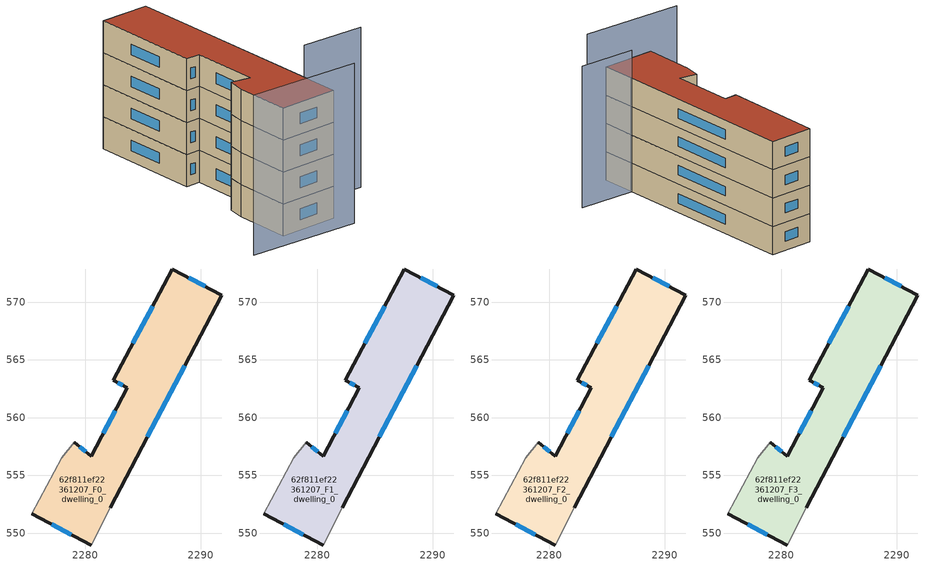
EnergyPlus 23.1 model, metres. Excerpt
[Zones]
62f811ef22361207_F0_dwelling_0
 floor ground (EU_floor_Construction): 2291.78,570.59 2282.17,552.21 2280.5,548.99 2275.38,551.7 2277.96,556.53 2279.05,557.86 2280.5,556.67 2283.63,562.57 2282.41,563.22 2287.51,572.85 z0
 wall outside (EU_wall_Construction): 2282.17,552.21 2291.78,570.59 2287.51,572.85 2282.41,563.22 2283.63,562.57 2280.5,556.67 2279.05,557.86 / 2275.38,551.7 2280.5,548.99 z0:3
 wall adiabatic (EU_wall_Construction): 2280.5,548.99 2282.17,552.21 / 2279.05,557.86 2277.96,556.53 2275.38,551.7 z0:3
 window (EU_Window_Construction): 2280.02,557.07 2279.53,557.47 / 2282.59,560.61 2281.54,558.64 / 2282.82,563.01 2283.22,562.79 / 2285.81,569.64 2284.11,566.43 / 2290.36,571.35 2288.93,572.1 / 2285.37,558.34 2288.58,564.47 / 2277.09,550.79 2278.79,549.89 z1:2
62f811ef22361207_F1_dwelling_0
 floor to 62f811ef22361207_F0_dwelling_0 (EU_floor_Construction): 2291.78,570.59 2282.17,552.21 2280.5,548.99 2275.38,551.7 2277.96,556.53 2279.05,557.86 2280.5,556.67 2283.63,562.57 2282.41,563.22 2287.51,572.85 z3
 wall outside (EU_wall_Construction): 2282.17,552.21 2291.78,570.59 2287.51,572.85 2282.41,563.22 2283.63,562.57 2280.5,556.67 2279.05,557.86 / 2275.38,551.7 2280.5,548.99 z3:6
 wall adiabatic (EU_wall_Construction): 2280.5,548.99 2282.17,552.21 / 2279.05,557.86 2277.96,556.53 2275.38,551.7 z3:6
 window (EU_Window_Construction): 2280.02,557.07 2279.53,557.47 / 2282.59,560.61 2281.54,558.64 / 2282.82,563.01 2283.22,562.79 / 2285.81,569.64 2284.11,566.43 / 2290.36,571.35 2288.93,572.1 / 2285.37,558.34 2288.58,564.47 / 2277.09,550.79 2278.79,549.89 z4:5
62f811ef22361207_F2_dwelling_0
 floor to 62f811ef22361207_F1_dwelling_0 (EU_floor_Construction): 2291.78,570.59 2282.17,552.21 2280.5,548.99 2275.38,551.7 2277.96,556.53 2279.05,557.86 2280.5,556.67 2283.63,562.57 2282.41,563.22 2287.51,572.85 z6
 wall outside (EU_wall_Construction): 2282.17,552.21 2291.78,570.59 2287.51,572.85 2282.41,563.22 2283.63,562.57 2280.5,556.67 2279.05,557.86 / 2275.38,551.7 2280.5,548.99 z6:9
 wall adiabatic (EU_wall_Construction): 2280.5,548.99 2282.17,552.21 / 2279.05,557.86 2277.96,556.53 2275.38,551.7 z6:9
 window (EU_Window_Construction): 2280.02,557.07 2279.53,557.47 / 2282.59,560.61 2281.54,558.64 / 2282.82,563.01 2283.22,562.79 / 2285.81,569.64 2284.11,566.43 / 2290.36,571.35 2288.93,572.1 / 2285.37,558.34 2288.58,564.47 / 2277.09,550.79 2278.79,549.89 z7:8
62f811ef22361207_F3_dwelling_0
 floor to 62f811ef22361207_F2_dwelling_0 (EU_floor_Construction): 2291.78,570.59 2282.17,552.21 2280.5,548.99 2275.38,551.7 2277.96,556.53 2279.05,557.86 2280.5,556.67 2283.63,562.57 2282.41,563.22 2287.51,572.85 z9
 wall outside (EU_wall_Construction): 2282.17,552.21 2291.78,570.59 2287.51,572.85 2282.41,563.22 2283.63,562.57 2280.5,556.67 2279.05,557.86 / 2275.38,551.7 2280.5,548.99 z9:12
 wall adiabatic (EU_wall_Construction): 2280.5,548.99 2282.17,552.21 / 2279.05,557.86 2277.96,556.53 2275.38,551.7 z9:12
 window (EU_Window_Construction): 2280.02,557.07 2279.53,557.47 / 2282.59,560.61 2281.54,558.64 / 2282.82,563.01 2283.22,562.79 / 2285.81,569.64 2284.11,566.43 / 2290.36,571.35 2288.93,572.1 / 2285.37,558.34 2288.58,564.47 / 2277.09,550.79 2278.79,549.89 z10:11
 roof outside (EU_roof_Construction): 2282.17,552.21 2291.78,570.59 2287.51,572.85 2282.41,563.22 2283.63,562.57 2280.5,556.67 2279.05,557.86 2277.96,556.53 2275.38,551.7 2280.5,548.99 z12
shading: 2282.24,552.34 2287.6,549.21 / 2270.66,552.61 2280.16,546.95 z0:15
[Building]
EU S2 Campaign: North Axis=0; Terrain=City; Solar Distribution=FullExterior
[Site:Location]
Bologna: Latitude=44.5; Longitude=11.25; Time Zone=1; Elevation=37
[SizingPeriod:WeatherFileDays]
AnnualSizingPeriod: Begin Month=1; Begin Day of Month=1; End Month=12; End Day of Month=31; Day of Week for Start Day=Monday; Use Weather File Daylight Saving Period=No; Use Weather File Rain and Snow Indicators=No
[MATERIAL]
EU_InternalMass_Material: Roughness=MediumRough; Thickness=0.1; Conductivity=1; Density=1800; Specific Heat=900; Thermal Absorptance=0.9; Solar Absorptance=0.7; Visible Absorptance=0.7
[MATERIAL:NOMASS] Roughness=MediumRough; Thermal Absorptance=0.9; Solar Absorptance=0.7; Visible Absorptance=0.7
Name | Thermal Resistance
EU_wall_NoMass | 0.937881
EU_roof_NoMass | 0.548572
EU_floor_NoMass | 0.71348
[WINDOWMATERIAL:SIMPLEGLAZINGSYSTEM]
EU_Window_SimpleGlazing: UFactor=4.25633; Solar Heat Gain Coefficient=0.85; Visible Transmittance=0.85
[CONSTRUCTION]
EU_wall_Construction: EU_wall_NoMass
EU_roof_Construction: EU_roof_NoMass
EU_floor_Construction: EU_floor_NoMass
EU_Window_Construction: EU_Window_SimpleGlazing
EU_InternalMass_Construction: EU_InternalMass_Material
[ZONE] Type=1; Multiplier=1; Ceiling Height=autocalculate; Volume=347.396; Floor Area=autocalculate; Part of Total Floor Area=Yes
62f811ef22361207_F0_dwelling_0; 62f811ef22361207_F1_dwelling_0; 62f811ef22361207_F2_dwelling_0; 62f811ef22361207_F3_dwelling_0
[INTERNALMASS] Construction=EU_InternalMass_Construction; Surface Area=115.799
Name | Zone or ZoneList
62f811ef22361207_F0_dwelling_0_EU_InternalMass | 62f811ef22361207_F0_dwelling_0
62f811ef22361207_F1_dwelling_0_EU_InternalMass | 62f811ef22361207_F1_dwelling_0
62f811ef22361207_F2_dwelling_0_EU_InternalMass | 62f811ef22361207_F2_dwelling_0
62f811ef22361207_F3_dwelling_0_EU_InternalMass | 62f811ef22361207_F3_dwelling_0
[OTHEREQUIPMENT] Fuel Type=Electricity; Design Level Calculation Method=Watts/Area; Power per Zone Floor Area=1; Fraction Latent=0; Fraction Radiant=0; Fraction Lost=0; Carbon Dioxide Generation Rate=0; EndUse Subcategory=EU_Step8_InternalGains
Name | Zone or ZoneList or Space or SpaceList | Schedule
EU_Step8_InternalGain_62f811ef22361207_F0_dwelling_0_f000 | 62f811ef22361207_F0_dwelling_0 | EU_Step8_GainSchedule_62f811ef22361207_F0_dwelling_0_f000
EU_Step8_InternalGain_62f811ef22361207_F1_dwelling_0_f000 | 62f811ef22361207_F1_dwelling_0 | EU_Step8_GainSchedule_62f811ef22361207_F1_dwelling_0_f000
EU_Step8_InternalGain_62f811ef22361207_F2_dwelling_0_f000 | 62f811ef22361207_F2_dwelling_0 | EU_Step8_GainSchedule_62f811ef22361207_F2_dwelling_0_f000
EU_Step8_InternalGain_62f811ef22361207_F3_dwelling_0_f000 | 62f811ef22361207_F3_dwelling_0 | EU_Step8_GainSchedule_62f811ef22361207_F3_dwelling_0_f000
[ZONEVENTILATION:DESIGNFLOWRATE] Schedule=EU_AlwaysOn; Design Flow Rate Calculation Method=AirChanges/Hour; Air Changes per Hour=0.687892; Ventilation Type=Natural; Fan Pressure Rise=0; Fan Total Efficiency=1; Constant Term Coefficient=1; Temperature Term Coefficient=0; Velocity Term Coefficient=0; Velocity Squared Term Coefficient=0; Minimum Indoor Temperature=-100; Maximum Indoor Temperature=100; Delta Temperature=-100; Minimum Outdoor Temperature=-100; Maximum Outdoor Temperature=100; Maximum Wind Speed=40
Name | Zone or ZoneList or Space or SpaceList
EU_ConstantAir_62f811ef22361207_F0_dwelling_0 | 62f811ef22361207_F0_dwelling_0
EU_ConstantAir_62f811ef22361207_F1_dwelling_0 | 62f811ef22361207_F1_dwelling_0
EU_ConstantAir_62f811ef22361207_F2_dwelling_0 | 62f811ef22361207_F2_dwelling_0
EU_ConstantAir_62f811ef22361207_F3_dwelling_0 | 62f811ef22361207_F3_dwelling_0
[HVACTEMPLATE:THERMOSTAT] Constant Heating Setpoint=20; Constant Cooling Setpoint=50
EU_HeatOnly_62f811ef22361207_F0_dwelling_0; EU_HeatOnly_62f811ef22361207_F1_dwelling_0; EU_HeatOnly_62f811ef22361207_F2_dwelling_0; EU_HeatOnly_62f811ef22361207_F3_dwelling_0
[HVACTEMPLATE:ZONE:IDEALLOADSAIRSYSTEM] System Availability Schedule=EU_AlwaysOn; Maximum Heating Supply Air Temperature=50; Minimum Cooling Supply Air Temperature=13; Maximum Heating Supply Air Humidity Ratio=0.0156; Minimum Cooling Supply Air Humidity Ratio=0.0077; Heating Limit=NoLimit; Cooling Limit=NoLimit; Heating Availability Schedule=EU_AlwaysOn; Cooling Availability Schedule=EU_CoolingOff; Dehumidification Control Type=ConstantSensibleHeatRatio; Cooling Sensible Heat Ratio=0.7; Dehumidification Setpoint=60; Humidification Control Type=None; Humidification Setpoint=30; Outdoor Air Method=None; Outdoor Air Flow Rate per Person=0.00944; Outdoor Air Flow Rate per Zone Floor Area=0; Outdoor Air Flow Rate per Zone=0; Demand Controlled Ventilation Type=None; Outdoor Air Economizer Type=NoEconomizer; Heat Recovery Type=None; Sensible Heat Recovery Effectiveness=0.7; Latent Heat Recovery Effectiveness=0.65
Name | Template Thermostat
62f811ef22361207_F0_dwelling_0 | EU_HeatOnly_62f811ef22361207_F0_dwelling_0
62f811ef22361207_F1_dwelling_0 | EU_HeatOnly_62f811ef22361207_F1_dwelling_0
62f811ef22361207_F2_dwelling_0 | EU_HeatOnly_62f811ef22361207_F2_dwelling_0
62f811ef22361207_F3_dwelling_0 | EU_HeatOnly_62f811ef22361207_F3_dwelling_0
[SIZING:ZONE] Zone Cooling Design Supply Air Temperature Input Method=SupplyAirTemperature; Zone Cooling Design Supply Air Temperature=13; Zone Heating Design Supply Air Temperature Input Method=SupplyAirTemperature; Zone Heating Design Supply Air Temperature=50; Zone Cooling Design Supply Air Humidity Ratio=0.008; Zone Heating Design Supply Air Humidity Ratio=0.008; Cooling Design Air Flow Method=DesignDay; Cooling Design Air Flow Rate=0; Cooling Minimum Air Flow per Zone Floor Area=0.000762; Cooling Minimum Air Flow=0; Cooling Minimum Air Flow Fraction=0.2; Heating Design Air Flow Method=DesignDay; Heating Design Air Flow Rate=0; Heating Maximum Air Flow per Zone Floor Area=0.002032; Heating Maximum Air Flow=0.141576; Heating Maximum Air Flow Fraction=0.3; Account for Dedicated Outdoor Air System=No; Dedicated Outdoor Air System Control Strategy=NeutralSupplyAir; Dedicated Outdoor Air Low Setpoint Temperature for Design=autosize; Dedicated Outdoor Air High Setpoint Temperature for Design=autosize; Zone Load Sizing Method=Sensible Load Only No Latent Load; Zone Latent Cooling Design Supply Air Humidity Ratio Input Method=HumidityRatioDifference; Zone Cooling Design Supply Air Humidity Ratio Difference=0.005; Zone Latent Heating Design Supply Air Humidity Ratio Input Method=HumidityRatioDifference; Zone Humidification Design Supply Air Humidity Ratio Difference=0.005
62f811ef22361207_F0_dwelling_0; 62f811ef22361207_F1_dwelling_0; 62f811ef22361207_F2_dwelling_0; 62f811ef22361207_F3_dwelling_0
[SCHEDULE:CONSTANT]
Name | Hourly Value
EU_AlwaysOn | 1
EU_CoolingOff | 0
[SCHEDULE:FILE] Column Number=1; Rows to Skip at Top=0; Number of Hours of Data=8760; Column Separator=Comma; Interpolate to Timestep=No; Minutes per Item=60; Adjust Schedule for Daylight Savings=Yes
Name | File
EU_Step8_GainSchedule_62f811ef22361207_F0_dwelling_0_f000 | ../../schedules/62f811ef22361207/62f811ef22361207_F0_dwelling_0_f000_gain.csv
EU_Step8_GainSchedule_62f811ef22361207_F1_dwelling_0_f000 | ../../schedules/62f811ef22361207/62f811ef22361207_F1_dwelling_0_f000_gain.csv
EU_Step8_GainSchedule_62f811ef22361207_F2_dwelling_0_f000 | ../../schedules/62f811ef22361207/62f811ef22361207_F2_dwelling_0_f000_gain.csv
EU_Step8_GainSchedule_62f811ef22361207_F3_dwelling_0_f000 | ../../schedules/62f811ef22361207/62f811ef22361207_F3_dwelling_0_f000_gain.csv
